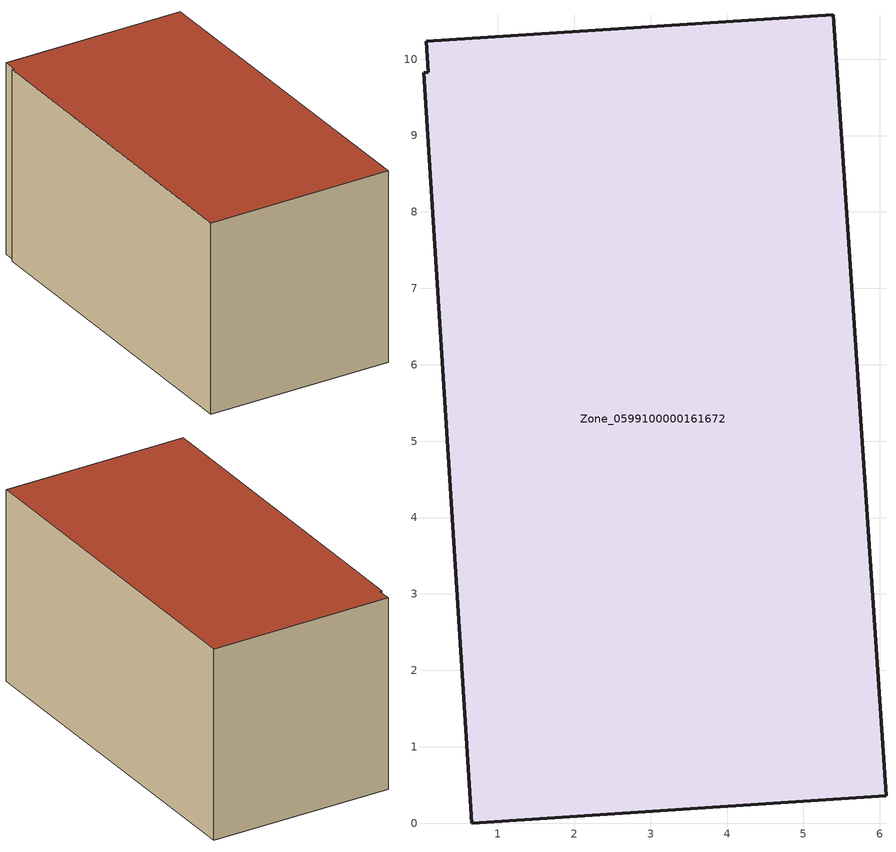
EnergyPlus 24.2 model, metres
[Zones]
Zone_0599100000161672
 floor ground (C_G): 0.06,10.23 5.39,10.58 6.08,0.36 0.66,0 0.03,9.82 0.09,9.83 z0
 wall outside (C_F): 6.08,0.36 5.39,10.58 0.06,10.23 0.09,9.83 0.03,9.82 0.66,0 6.08,0.36 z0:5.67
 roof outside (C_R): 5.39,10.58 0.06,10.23 0.09,9.83 0.03,9.82 0.66,0 6.08,0.36 z5.67
[BUILDING]
Pand.0599100000161672: North Axis=0; Terrain=City; Loads Convergence Tolerance Value=0.04; Temperature Convergence Tolerance Value=0.4; Solar Distribution=FullExterior; Maximum Number of Warmup Days=25; Minimum Number of Warmup Days=1
[Site:Location]
Rotterdam.The.Hague.AP_ZH_NLD Design_Conditions: Latitude=51.96; Longitude=4.45; Time Zone=1; Elevation=-4.5
[SITE:GROUNDTEMPERATURE:BUILDINGSURFACE]
18, 18, 18, 18, 18, 18, 18, 18, 18, 18, 18, 18
[MATERIAL] Thermal Absorptance=0.9; Solar Absorptance=0.7; Visible Absorptance=0.7
Name | Roughness | Thickness | Conductivity | Density | Specific Heat
G.TC.1946-1964 | MediumSmooth | 0.15 | 1 | 540 | 1210
F.TC.1946-1964 | Rough | 0.3 | 0.857143 | 1920 | 840
R.TC.1946-1964 | MediumRough | 0.2 | 0.235294 | 1500 | 1000
[CONSTRUCTION]
C_G: G.TC.1946-1964
C_F: F.TC.1946-1964
C_R: R.TC.1946-1964
[ZONE]
Zone_0599100000161672: Type=1; Multiplier=1; Ceiling Height=Autocalculate; Volume=Autocalculate; Floor Area=autocalculate; Part of Total Floor Area=Yes
[ZONEINFILTRATION:DESIGNFLOWRATE]
Infil_Zone_0599100000161672: Zone or ZoneList or Space or SpaceList=Zone_0599100000161672; Schedule=AlwaysOn; Design Flow Rate Calculation Method=Flow/Area; Flow Rate per Floor Area=0.003; Constant Term Coefficient=1; Temperature Term Coefficient=0; Velocity Term Coefficient=0; Velocity Squared Term Coefficient=0
[HVACTEMPLATE:ZONE:IDEALLOADSAIRSYSTEM]
Zone_0599100000161672: Maximum Heating Supply Air Temperature=50; Minimum Cooling Supply Air Temperature=13; Maximum Heating Supply Air Humidity Ratio=0.0156; Minimum Cooling Supply Air Humidity Ratio=0.0077; Heating Limit=NoLimit; Cooling Limit=NoLimit; Dehumidification Control Type=ConstantSensibleHeatRatio; Cooling Sensible Heat Ratio=0.7; Dehumidification Setpoint=60; Humidification Control Type=None; Humidification Setpoint=30; Outdoor Air Method=None; Outdoor Air Flow Rate per Person=0.00944; Outdoor Air Flow Rate per Zone Floor Area=0; Outdoor Air Flow Rate per Zone=0; Demand Controlled Ventilation Type=None; Outdoor Air Economizer Type=NoEconomizer; Heat Recovery Type=None; Sensible Heat Recovery Effectiveness=0.7; Latent Heat Recovery Effectiveness=0.65
[ZONECONTROL:THERMOSTAT]
ThermostatControl_Zone_0599100000161672: Zone or ZoneList=Zone_0599100000161672; Control Type Schedule=DualSetpointControlType; Control 1=Thermostat_Zone_0599100000161672; Temperature Difference Between Cutout And Setpoint=0
[THERMOSTATSETPOINT:DUALSETPOINT]
Thermostat_Zone_0599100000161672: Heating Setpoint Temperature Schedule=HeatingSetpoint_Zone_0599100000161672; Cooling Setpoint Temperature Schedule=CoolingSetpoint_Zone_0599100000161672
[SCHEDULE:COMPACT]
HeatingSetpoint_Zone_0599100000161672: Through: 12/31, For: AllDays, Until: 24:00, 21
CoolingSetpoint_Zone_0599100000161672: Through: 12/31, For: AllDays, Until: 24:00, 24
DualSetpointControlType: Through: 12/31, For: AllDays, Until: 24:00, 4
AlwaysOn: Through: 12/31, For: AllDays, Until: 24:00, 1
